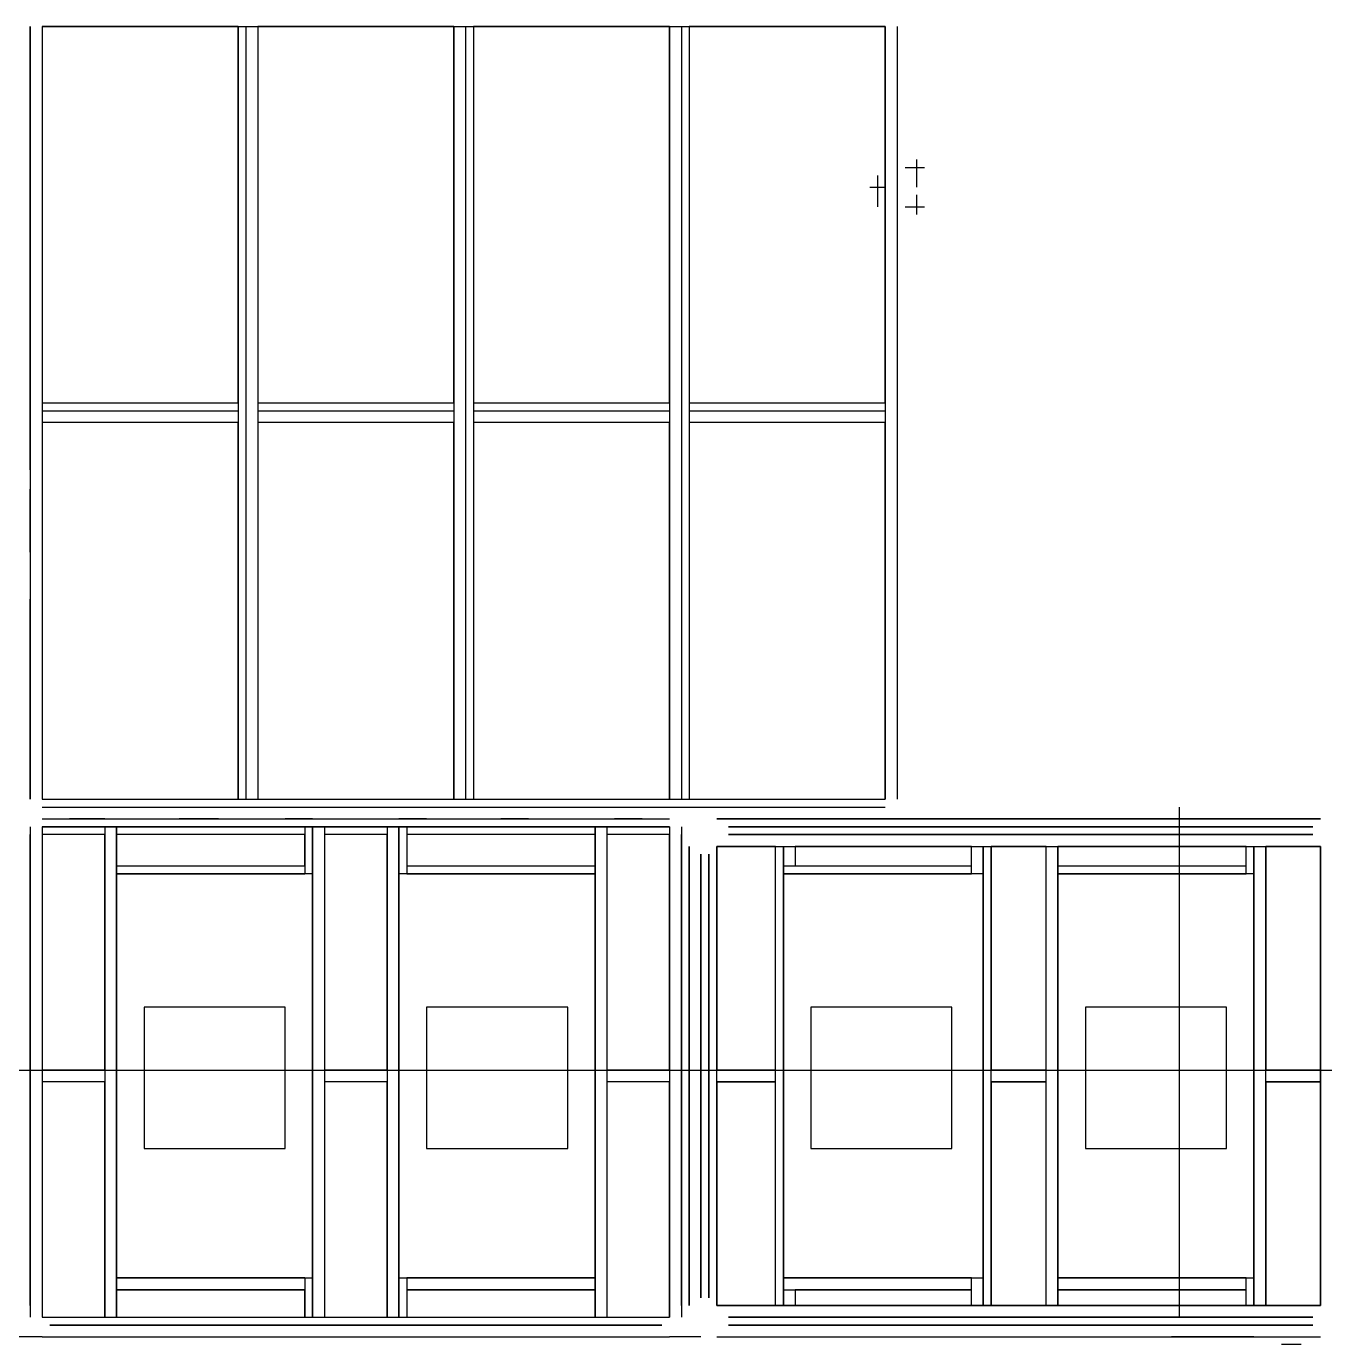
# Model space of a CAD drawing. Header units: millimetres. Extents: x 5 to 415, y 48 to 251.
# Drawn here: x 246.31 to 252.15, y 168.24 to 174.17 of the extents above; entities that cross this region are included whole.
import ezdxf

# ---------------------------------------------------------------- set-up
doc = ezdxf.new("R2010")
doc.units = ezdxf.units.MM
doc.layers.add('P', color=7, linetype='Continuous')

msp = doc.modelspace()

# ---------------------------------------------------------------- linework, layer by layer
at = {"layer": 'P'}
for points in [[(246.327, 173.62), (246.327, 174.166)], [(246.327, 174.166), (246.327, 170.692)], [(246.327, 174.166), (246.327, 170.744)], [(246.38, 174.166), (247.262, 174.166)], [(247.262, 174.166), (246.38, 174.166)], [(246.38, 174.166), (246.38, 172.473)], [(246.38, 174.166), (246.38, 172.473)], [(246.38, 174.166), (246.38, 170.744)], [(246.38, 174.166), (246.38, 170.692)], [(246.38, 174.166), (250.172, 174.166)], [(247.262, 172.473), (247.262, 174.166)], [(247.262, 172.473), (247.262, 174.166)], [(247.262, 174.166), (247.262, 170.692)], [(247.297, 174.166), (247.297, 170.692)], [(247.297, 174.166), (247.297, 170.692)], [(247.35, 174.166), (247.35, 172.473)], [(247.35, 174.166), (247.35, 172.473)], [(248.232, 174.166), (247.35, 174.166)], [(247.35, 174.166), (248.232, 174.166)], [(247.35, 174.166), (247.35, 170.692)], [(248.232, 172.473), (248.232, 174.166)], [(248.232, 172.473), (248.232, 174.166)], [(248.232, 174.166), (248.232, 170.692)], [(248.285, 174.166), (248.285, 170.692)], [(248.285, 174.166), (248.285, 170.692)], [(248.32, 174.166), (248.32, 172.473)], [(249.202, 174.166), (248.32, 174.166)], [(248.32, 174.166), (248.32, 172.473)], [(248.32, 174.166), (249.202, 174.166)], [(248.32, 174.166), (248.32, 170.692)], [(249.202, 172.473), (249.202, 174.166)], [(249.202, 172.473), (249.202, 174.166)], [(249.202, 174.166), (249.202, 170.692)], [(249.255, 174.166), (249.255, 170.692)], [(249.255, 174.166), (249.255, 170.692)], [(249.29, 174.166), (249.29, 172.473)], [(249.29, 174.166), (249.29, 172.473)], [(250.172, 174.166), (249.29, 174.166)], [(249.29, 174.166), (250.172, 174.166)], [(249.29, 174.166), (249.29, 170.692)], [(250.172, 172.473), (250.172, 174.166)], [(250.172, 172.473), (250.172, 174.166)], [(250.172, 174.166), (250.172, 170.744)], [(250.172, 174.166), (250.172, 170.692)], [(250.225, 174.166), (250.225, 170.744)], [(250.225, 174.166), (250.225, 170.692)], [(250.225, 173.919), (250.225, 173.284)], [(246.327, 173.408), (246.327, 173.62)], [(250.261, 173.531), (250.349, 173.531)], [(250.313, 173.567), (250.313, 173.443)], [(250.137, 173.496), (250.137, 173.355)], [(246.327, 172.173), (246.327, 173.408)], [(250.102, 173.443), (250.172, 173.443)], [(250.313, 173.408), (250.313, 173.32)], [(250.261, 173.355), (250.349, 173.355)], [(246.38, 172.473), (247.262, 172.473)], [(246.38, 172.473), (247.262, 172.473)], [(246.38, 172.473), (247.262, 172.473)], [(247.35, 172.473), (248.232, 172.473)], [(247.35, 172.473), (248.232, 172.473)], [(247.35, 172.473), (248.232, 172.473)], [(248.32, 172.473), (249.202, 172.473)], [(248.32, 172.473), (249.202, 172.473)], [(248.32, 172.473), (249.202, 172.473)], [(249.29, 172.473), (250.172, 172.473)], [(249.29, 172.473), (250.172, 172.473)], [(249.29, 172.473), (250.172, 172.473)], [(246.38, 172.438), (247.262, 172.438)], [(246.38, 172.438), (247.262, 172.438)], [(246.38, 172.438), (247.262, 172.438)], [(246.38, 172.438), (247.262, 172.438)], [(247.35, 172.438), (248.232, 172.438)], [(247.35, 172.438), (248.232, 172.438)], [(247.35, 172.438), (248.232, 172.438)], [(247.35, 172.438), (248.232, 172.438)], [(248.32, 172.438), (249.202, 172.438)], [(248.32, 172.438), (249.202, 172.438)], [(248.32, 172.438), (249.202, 172.438)], [(248.32, 172.438), (249.202, 172.438)], [(249.29, 172.438), (250.172, 172.438)], [(249.29, 172.438), (250.172, 172.438)], [(249.29, 172.438), (250.172, 172.438)], [(249.29, 172.438), (250.172, 172.438)], [(246.38, 172.385), (246.38, 170.692)], [(247.262, 172.385), (246.38, 172.385)], [(246.38, 172.385), (246.38, 170.692)], [(247.262, 170.692), (247.262, 172.385)], [(247.262, 170.692), (247.262, 172.385)], [(247.35, 172.385), (247.35, 170.692)], [(247.35, 172.385), (247.35, 170.692)], [(248.232, 172.385), (247.35, 172.385)], [(248.232, 170.692), (248.232, 172.385)], [(248.232, 170.692), (248.232, 172.385)], [(248.32, 172.385), (248.32, 170.692)], [(248.32, 172.385), (248.32, 170.692)], [(249.202, 172.385), (248.32, 172.385)], [(249.202, 170.692), (249.202, 172.385)], [(249.202, 170.692), (249.202, 172.385)], [(249.29, 172.385), (249.29, 170.692)], [(250.172, 172.385), (249.29, 172.385)], [(249.29, 172.385), (249.29, 170.692)], [(250.172, 170.692), (250.172, 172.385)], [(250.172, 170.692), (250.172, 172.385)], [(246.327, 171.803), (246.327, 172.085)], [(246.327, 171.803), (246.327, 171.591)], [(246.327, 170.692), (246.327, 171.591)], [(246.38, 170.692), (247.262, 170.692)], [(246.38, 170.692), (247.262, 170.692)], [(246.38, 170.692), (250.172, 170.692)], [(246.415, 170.692), (250.137, 170.692)], [(247.35, 170.692), (248.232, 170.692)], [(247.35, 170.692), (248.232, 170.692)], [(248.32, 170.692), (249.202, 170.692)], [(248.32, 170.692), (249.202, 170.692)], [(249.29, 170.692), (250.172, 170.692)], [(249.29, 170.692), (250.172, 170.692)], [(246.38, 170.656), (250.172, 170.656)], [(246.415, 170.656), (250.137, 170.656)], [(251.495, 168.363), (251.495, 170.656)], [(246.327, 170.568), (246.327, 168.363)], [(246.327, 170.568), (246.327, 168.363)], [(246.38, 170.603), (249.202, 170.603)], [(246.38, 170.603), (249.202, 170.603)], [(246.662, 170.568), (246.38, 170.568)], [(246.38, 170.568), (249.202, 170.568)], [(246.38, 170.568), (246.662, 170.568)], [(246.38, 170.568), (246.38, 168.363)], [(246.38, 170.568), (246.38, 169.474)], [(246.415, 170.568), (249.167, 170.568)], [(246.415, 170.568), (249.167, 170.568)], [(246.415, 170.568), (249.167, 170.568)], [(249.167, 170.568), (246.415, 170.568)], [(246.415, 170.568), (249.167, 170.568)], [(246.662, 170.603), (246.503, 170.603)], [(246.662, 170.603), (246.503, 170.603)], [(246.662, 170.568), (246.662, 168.363)], [(246.662, 170.568), (246.662, 168.363)], [(246.662, 170.568), (246.662, 169.474)], [(247.562, 170.568), (246.715, 170.568)], [(246.715, 170.568), (247.562, 170.568)], [(246.715, 170.568), (246.715, 170.356)], [(246.715, 170.568), (246.715, 170.392)], [(246.715, 170.568), (246.715, 168.363)], [(246.715, 168.363), (246.715, 170.568)], [(246.715, 170.568), (246.715, 168.363)], [(246.715, 170.568), (246.715, 170.356)], [(247.174, 170.603), (246.997, 170.603)], [(247.174, 170.603), (246.997, 170.603)], [(247.597, 170.603), (247.474, 170.603)], [(247.597, 170.603), (247.474, 170.603)], [(247.562, 170.568), (247.562, 170.392)], [(247.562, 170.568), (247.562, 170.356)], [(247.597, 170.568), (247.597, 170.356)], [(247.597, 170.568), (247.597, 168.363)], [(247.597, 170.568), (247.597, 168.363)], [(247.597, 168.363), (247.597, 170.568)], [(247.597, 170.568), (247.597, 168.363)], [(247.932, 170.568), (247.65, 170.568)], [(247.65, 170.568), (247.932, 170.568)], [(247.65, 170.568), (247.65, 168.363)], [(247.65, 170.568), (247.65, 169.474)], [(247.932, 170.568), (247.932, 168.363)], [(247.932, 170.568), (247.932, 169.474)], [(248.109, 170.603), (247.985, 170.603)], [(248.109, 170.603), (247.985, 170.603)], [(247.985, 170.568), (247.985, 170.356)], [(247.985, 170.568), (247.985, 168.363)], [(247.985, 168.363), (247.985, 170.568)], [(247.985, 170.568), (247.985, 168.363)], [(247.985, 170.568), (247.985, 168.363)], [(248.867, 170.568), (248.02, 170.568)], [(248.02, 170.568), (248.867, 170.568)], [(248.02, 170.568), (248.02, 170.392)], [(248.02, 170.568), (248.02, 170.356)], [(248.567, 170.603), (248.444, 170.603)], [(248.567, 170.603), (248.444, 170.603)], [(248.867, 170.568), (248.867, 170.356)], [(248.867, 170.568), (248.867, 170.392)], [(248.867, 170.568), (248.867, 168.363)], [(248.867, 168.363), (248.867, 170.568)], [(248.867, 170.568), (248.867, 168.363)], [(248.867, 170.568), (248.867, 170.356)], [(249.202, 170.568), (248.92, 170.568)], [(248.92, 170.568), (249.202, 170.568)], [(248.92, 170.568), (248.92, 168.363)], [(248.92, 170.568), (248.92, 168.363)], [(248.92, 170.568), (248.92, 169.474)], [(249.079, 170.603), (248.955, 170.603)], [(249.079, 170.603), (248.955, 170.603)], [(249.202, 170.568), (249.202, 168.363)], [(249.202, 170.568), (249.202, 169.474)], [(249.255, 170.568), (249.255, 168.363)], [(249.255, 170.568), (249.255, 168.363)], [(252.13, 170.603), (249.414, 170.603)], [(249.414, 170.603), (252.13, 170.603)], [(249.467, 170.568), (252.095, 170.568)], [(249.467, 170.568), (252.095, 170.568)], [(252.095, 170.568), (249.467, 170.568)], [(249.467, 170.568), (252.095, 170.568)], [(249.467, 170.568), (252.095, 170.568)], [(246.327, 170.533), (246.327, 168.416)], [(246.327, 170.533), (246.327, 168.416)], [(246.327, 168.416), (246.327, 170.533)], [(246.327, 170.533), (246.327, 168.416)], [(246.38, 170.533), (246.38, 169.474)], [(246.38, 170.533), (246.38, 169.474)], [(246.662, 170.533), (246.38, 170.533)], [(246.38, 170.533), (246.38, 168.416)], [(246.662, 169.474), (246.662, 170.533)], [(246.662, 169.474), (246.662, 170.533)], [(246.715, 170.533), (246.715, 170.392)], [(246.715, 170.533), (246.715, 170.392)], [(247.562, 170.533), (246.715, 170.533)], [(247.562, 170.392), (247.562, 170.533)], [(247.562, 170.392), (247.562, 170.533)], [(247.65, 170.533), (247.65, 169.474)], [(247.65, 170.533), (247.65, 169.474)], [(247.932, 170.533), (247.65, 170.533)], [(247.932, 169.474), (247.932, 170.533)], [(247.932, 169.474), (247.932, 170.533)], [(248.867, 170.533), (248.02, 170.533)], [(248.02, 170.533), (248.02, 170.392)], [(248.02, 170.533), (248.02, 170.392)], [(248.867, 170.392), (248.867, 170.533)], [(248.867, 170.392), (248.867, 170.533)], [(248.92, 170.533), (248.92, 169.474)], [(248.92, 170.533), (248.92, 169.474)], [(249.202, 170.533), (248.92, 170.533)], [(249.202, 169.474), (249.202, 170.533)], [(249.202, 169.474), (249.202, 170.533)], [(249.202, 170.533), (249.202, 168.416)], [(249.255, 170.533), (249.255, 168.416)], [(249.255, 170.533), (249.255, 168.416)], [(249.255, 168.416), (249.255, 170.533)], [(249.255, 170.533), (249.255, 168.416)], [(249.467, 170.533), (252.095, 170.533)], [(249.467, 170.533), (252.095, 170.533)], [(252.095, 170.533), (249.467, 170.533)], [(249.467, 170.533), (252.095, 170.533)], [(249.467, 170.533), (252.095, 170.533)], [(249.29, 170.48), (249.29, 168.416)], [(249.29, 168.416), (249.29, 170.48)], [(249.343, 168.451), (249.343, 170.445)], [(249.343, 168.451), (249.343, 170.445)], [(249.343, 170.445), (249.343, 168.451)], [(249.343, 168.451), (249.343, 170.445)], [(249.343, 168.451), (249.343, 170.445)], [(249.379, 168.451), (249.379, 170.445)], [(249.379, 168.451), (249.379, 170.445)], [(249.379, 170.445), (249.379, 168.451)], [(249.379, 168.451), (249.379, 170.445)], [(249.379, 168.451), (249.379, 170.445)], [(249.414, 170.48), (249.414, 169.474)], [(249.414, 170.48), (249.414, 169.474)], [(249.678, 170.48), (249.414, 170.48)], [(249.678, 170.48), (249.414, 170.48)], [(249.414, 170.48), (252.13, 170.48)], [(249.414, 170.48), (249.678, 170.48)], [(249.414, 168.416), (249.414, 170.48)], [(249.414, 169.474), (249.414, 170.48)], [(249.678, 169.474), (249.678, 170.48)], [(249.678, 169.474), (249.678, 170.48)], [(249.678, 168.416), (249.678, 170.48)], [(249.678, 169.474), (249.678, 170.48)], [(249.714, 170.48), (249.714, 170.392)], [(249.714, 168.416), (249.714, 170.48)], [(249.714, 170.356), (249.714, 170.48)], [(249.714, 170.392), (249.714, 170.48)], [(249.714, 168.416), (249.714, 170.48)], [(249.714, 170.48), (249.714, 168.416)], [(249.714, 168.416), (249.714, 170.48)], [(249.714, 170.48), (250.56, 170.48)], [(249.714, 170.356), (249.714, 170.48)], [(249.767, 170.48), (249.767, 170.392)], [(250.56, 170.48), (249.767, 170.48)], [(250.56, 170.48), (249.767, 170.48)], [(250.56, 170.392), (250.56, 170.48)], [(250.56, 170.392), (250.56, 170.48)], [(250.56, 170.392), (250.56, 170.48)], [(250.56, 170.356), (250.56, 170.48)], [(250.613, 170.356), (250.613, 170.48)], [(250.613, 168.416), (250.613, 170.48)], [(250.613, 168.416), (250.613, 170.48)], [(250.613, 170.48), (250.613, 168.416)], [(250.613, 168.416), (250.613, 170.48)], [(250.896, 170.48), (250.649, 170.48)], [(250.896, 170.48), (250.649, 170.48)], [(250.649, 170.48), (250.649, 169.474)], [(250.649, 170.48), (250.649, 169.474)], [(250.649, 168.416), (250.649, 170.48)], [(250.649, 169.474), (250.649, 170.48)], [(250.649, 170.48), (250.896, 170.48)], [(250.896, 169.474), (250.896, 170.48)], [(250.896, 169.474), (250.896, 170.48)], [(250.896, 168.416), (250.896, 170.48)], [(250.896, 168.416), (250.896, 170.48)], [(250.896, 169.474), (250.896, 170.48)], [(251.795, 170.48), (250.948, 170.48)], [(251.795, 170.48), (250.948, 170.48)], [(250.948, 170.48), (250.948, 170.392)], [(250.948, 170.48), (250.948, 170.392)], [(250.948, 170.356), (250.948, 170.48)], [(250.948, 170.392), (250.948, 170.48)], [(250.948, 170.48), (250.948, 168.416)], [(250.948, 168.416), (250.948, 170.48)], [(250.948, 168.416), (250.948, 170.48)], [(250.948, 170.48), (251.795, 170.48)], [(250.948, 170.356), (250.948, 170.48)], [(251.795, 170.392), (251.795, 170.48)], [(251.795, 170.392), (251.795, 170.48)], [(251.795, 170.392), (251.795, 170.48)], [(251.795, 170.356), (251.795, 170.48)], [(251.83, 170.356), (251.83, 170.48)], [(251.83, 168.416), (251.83, 170.48)], [(251.83, 170.48), (251.83, 168.416)], [(251.83, 168.416), (251.83, 170.48)], [(251.83, 168.416), (251.83, 170.48)], [(252.13, 170.48), (251.883, 170.48)], [(252.13, 170.48), (251.883, 170.48)], [(251.883, 170.48), (251.883, 169.474)], [(251.883, 170.48), (251.883, 169.474)], [(251.883, 168.416), (251.883, 170.48)], [(251.883, 169.474), (251.883, 170.48)], [(251.883, 170.48), (252.13, 170.48)], [(252.13, 169.474), (252.13, 170.48)], [(252.13, 169.474), (252.13, 170.48)], [(252.13, 170.48), (252.13, 168.416)], [(252.13, 170.48), (252.13, 169.474)], [(252.13, 170.445), (252.13, 168.451)], [(252.13, 168.451), (252.13, 170.445)], [(252.13, 170.445), (252.13, 168.451)], [(252.13, 170.445), (252.13, 168.451)], [(246.715, 170.392), (247.562, 170.392)], [(246.715, 170.392), (247.562, 170.392)], [(246.715, 170.392), (247.562, 170.392)], [(246.715, 170.392), (247.562, 170.392)], [(246.715, 170.392), (247.562, 170.392)], [(248.02, 170.392), (248.867, 170.392)], [(248.02, 170.392), (248.867, 170.392)], [(248.02, 170.392), (248.867, 170.392)], [(248.02, 170.392), (248.867, 170.392)], [(248.02, 170.392), (248.867, 170.392)], [(249.714, 170.392), (250.56, 170.392)], [(249.714, 170.392), (250.56, 170.392)], [(249.714, 170.392), (250.56, 170.392)], [(249.767, 170.392), (250.56, 170.392)], [(249.767, 170.392), (250.56, 170.392)], [(250.948, 170.392), (251.795, 170.392)], [(250.948, 170.392), (251.795, 170.392)], [(250.948, 170.392), (251.795, 170.392)], [(250.948, 170.392), (251.795, 170.392)], [(250.948, 170.392), (251.795, 170.392)], [(247.562, 170.356), (246.715, 170.356)], [(246.715, 170.356), (247.562, 170.356)], [(246.715, 170.356), (247.562, 170.356)], [(246.715, 170.356), (246.715, 168.54)], [(247.597, 170.356), (246.715, 170.356)], [(247.597, 168.54), (247.597, 170.356)], [(247.985, 170.356), (247.985, 168.54)], [(248.867, 170.356), (247.985, 170.356)], [(248.02, 170.356), (248.867, 170.356)], [(248.867, 170.356), (248.02, 170.356)], [(248.02, 170.356), (248.867, 170.356)], [(248.867, 168.54), (248.867, 170.356)], [(250.56, 170.356), (249.714, 170.356)], [(249.714, 170.356), (250.56, 170.356)], [(249.714, 170.356), (250.56, 170.356)], [(250.613, 170.356), (249.714, 170.356)], [(249.714, 170.356), (249.714, 168.54)], [(250.613, 168.54), (250.613, 170.356)], [(250.948, 170.356), (251.795, 170.356)], [(251.795, 170.356), (250.948, 170.356)], [(250.948, 170.356), (251.795, 170.356)], [(250.948, 170.356), (250.948, 168.54)], [(251.83, 170.356), (250.948, 170.356)], [(251.83, 168.54), (251.83, 170.356)], [(246.839, 169.757), (246.839, 169.122)], [(247.474, 169.757), (246.839, 169.757)], [(247.474, 169.122), (247.474, 169.757)], [(248.109, 169.757), (248.109, 169.122)], [(248.744, 169.757), (248.109, 169.757)], [(248.744, 169.122), (248.744, 169.757)], [(249.837, 169.757), (249.837, 169.122)], [(250.472, 169.757), (249.837, 169.757)], [(250.472, 169.122), (250.472, 169.757)], [(251.707, 169.757), (251.072, 169.757)], [(251.072, 169.757), (251.072, 169.122)], [(251.707, 169.122), (251.707, 169.757)], [(246.38, 169.545), (246.38, 169.474)], [(232.445, 169.474), (255.393, 169.474)], [(246.38, 169.474), (246.662, 169.474)], [(246.38, 169.474), (246.662, 169.474)], [(246.662, 169.474), (246.38, 169.474)], [(246.662, 169.474), (246.38, 169.474)], [(246.662, 169.474), (246.38, 169.474)], [(246.662, 169.474), (246.38, 169.474)], [(246.38, 169.474), (246.662, 169.474)], [(246.662, 169.474), (246.38, 169.474)], [(247.65, 169.474), (247.932, 169.474)], [(247.65, 169.474), (247.932, 169.474)], [(247.932, 169.474), (247.65, 169.474)], [(247.932, 169.474), (247.65, 169.474)], [(247.932, 169.474), (247.65, 169.474)], [(247.65, 169.474), (247.932, 169.474)], [(247.932, 169.474), (247.65, 169.474)], [(247.932, 169.474), (247.65, 169.474)], [(248.92, 169.474), (249.202, 169.474)], [(248.92, 169.474), (249.202, 169.474)], [(249.202, 169.474), (248.92, 169.474)], [(249.202, 169.474), (248.92, 169.474)], [(249.202, 169.474), (248.92, 169.474)], [(248.92, 169.474), (249.202, 169.474)], [(249.202, 169.474), (248.92, 169.474)], [(249.202, 169.474), (248.92, 169.474)], [(249.414, 169.474), (249.678, 169.474)], [(249.414, 169.474), (249.678, 169.474)], [(249.414, 169.474), (249.678, 169.474)], [(249.414, 169.474), (249.678, 169.474)], [(249.414, 169.474), (249.678, 169.474)], [(249.414, 169.474), (249.678, 169.474)], [(249.678, 169.474), (249.414, 169.474)], [(249.414, 169.474), (249.678, 169.474)], [(250.649, 169.474), (250.896, 169.474)], [(250.649, 169.474), (250.896, 169.474)], [(250.649, 169.474), (250.896, 169.474)], [(250.649, 169.474), (250.896, 169.474)], [(250.649, 169.474), (250.896, 169.474)], [(250.649, 169.474), (250.896, 169.474)], [(250.896, 169.474), (250.649, 169.474)], [(250.649, 169.474), (250.896, 169.474)], [(251.883, 169.474), (252.13, 169.474)], [(251.883, 169.474), (252.13, 169.474)], [(251.883, 169.474), (252.13, 169.474)], [(251.883, 169.474), (252.13, 169.474)], [(251.883, 169.474), (252.13, 169.474)], [(251.883, 169.474), (252.13, 169.474)], [(252.13, 169.474), (251.883, 169.474)], [(251.883, 169.474), (252.13, 169.474)], [(246.38, 169.422), (246.38, 168.363)], [(246.38, 169.422), (246.38, 168.363)], [(246.662, 169.422), (246.38, 169.422)], [(246.662, 169.422), (246.38, 169.422)], [(246.662, 169.422), (246.38, 169.422)], [(246.662, 169.422), (246.38, 169.422)], [(246.662, 169.422), (246.38, 169.422)], [(246.38, 169.422), (246.38, 168.363)], [(246.38, 169.422), (246.38, 169.333)], [(246.662, 168.363), (246.662, 169.422)], [(246.662, 168.363), (246.662, 169.422)], [(246.662, 169.422), (246.662, 168.363)], [(247.932, 169.422), (247.65, 169.422)], [(247.932, 169.422), (247.65, 169.422)], [(247.65, 169.422), (247.65, 168.363)], [(247.65, 169.422), (247.65, 168.363)], [(247.932, 169.422), (247.65, 169.422)], [(247.932, 169.422), (247.65, 169.422)], [(247.932, 169.422), (247.65, 169.422)], [(247.65, 169.422), (247.65, 168.363)], [(247.932, 168.363), (247.932, 169.422)], [(247.932, 168.363), (247.932, 169.422)], [(247.932, 169.422), (247.932, 168.363)], [(249.202, 169.422), (248.92, 169.422)], [(249.202, 169.422), (248.92, 169.422)], [(248.92, 169.422), (248.92, 168.363)], [(248.92, 169.422), (248.92, 168.363)], [(249.202, 169.422), (248.92, 169.422)], [(249.202, 169.422), (248.92, 169.422)], [(249.202, 169.422), (248.92, 169.422)], [(248.92, 169.422), (248.92, 168.363)], [(249.202, 168.363), (249.202, 169.422)], [(249.202, 168.363), (249.202, 169.422)], [(249.202, 169.422), (249.202, 168.363)], [(249.678, 169.422), (249.414, 169.422)], [(249.678, 169.422), (249.414, 169.422)], [(249.414, 169.422), (249.414, 168.416)], [(249.414, 169.422), (249.414, 168.416)], [(249.414, 169.422), (249.678, 169.422)], [(249.414, 169.422), (249.678, 169.422)], [(249.414, 169.422), (249.678, 169.422)], [(249.414, 168.416), (249.414, 169.422)], [(249.678, 168.416), (249.678, 169.422)], [(249.678, 168.416), (249.678, 169.422)], [(249.678, 168.416), (249.678, 169.422)], [(250.649, 169.422), (250.649, 168.416)], [(250.649, 169.422), (250.649, 168.416)], [(250.896, 169.422), (250.649, 169.422)], [(250.896, 169.422), (250.649, 169.422)], [(250.649, 169.422), (250.896, 169.422)], [(250.649, 169.422), (250.896, 169.422)], [(250.649, 169.422), (250.896, 169.422)], [(250.649, 168.416), (250.649, 169.422)], [(250.896, 168.416), (250.896, 169.422)], [(250.896, 168.416), (250.896, 169.422)], [(250.896, 168.416), (250.896, 169.422)], [(251.883, 169.422), (251.883, 168.416)], [(252.13, 169.422), (251.883, 169.422)], [(251.883, 169.422), (251.883, 168.416)], [(252.13, 169.422), (251.883, 169.422)], [(251.883, 169.422), (252.13, 169.422)], [(251.883, 169.422), (252.13, 169.422)], [(251.883, 169.422), (252.13, 169.422)], [(251.883, 168.416), (251.883, 169.422)], [(252.13, 168.416), (252.13, 169.422)], [(252.13, 168.416), (252.13, 169.422)], [(252.13, 169.422), (252.13, 168.416)], [(246.839, 169.122), (247.474, 169.122)], [(248.109, 169.122), (248.744, 169.122)], [(249.837, 169.122), (250.472, 169.122)], [(251.072, 169.122), (251.707, 169.122)], [(246.715, 168.54), (247.562, 168.54)], [(247.562, 168.54), (246.715, 168.54)], [(246.715, 168.54), (247.562, 168.54)], [(246.715, 168.54), (247.562, 168.54)], [(246.715, 168.54), (246.715, 168.363)], [(246.715, 168.54), (247.597, 168.54)], [(246.715, 168.54), (246.715, 168.363)], [(247.562, 168.54), (247.562, 168.363)], [(247.597, 168.54), (247.597, 168.363)], [(247.985, 168.54), (247.985, 168.363)], [(247.985, 168.54), (248.867, 168.54)], [(248.02, 168.54), (248.867, 168.54)], [(248.02, 168.54), (248.867, 168.54)], [(248.867, 168.54), (248.02, 168.54)], [(248.02, 168.54), (248.867, 168.54)], [(248.02, 168.54), (248.02, 168.363)], [(248.867, 168.54), (248.867, 168.363)], [(248.867, 168.54), (248.867, 168.363)], [(249.714, 168.54), (250.56, 168.54)], [(250.56, 168.54), (249.714, 168.54)], [(249.714, 168.54), (250.56, 168.54)], [(249.714, 168.54), (250.56, 168.54)], [(249.714, 168.416), (249.714, 168.54)], [(249.714, 168.54), (250.613, 168.54)], [(249.714, 168.416), (249.714, 168.54)], [(250.56, 168.416), (250.56, 168.54)], [(250.613, 168.416), (250.613, 168.54)], [(250.948, 168.54), (251.795, 168.54)], [(250.948, 168.54), (251.795, 168.54)], [(251.795, 168.54), (250.948, 168.54)], [(250.948, 168.54), (251.795, 168.54)], [(250.948, 168.416), (250.948, 168.54)], [(250.948, 168.54), (251.83, 168.54)], [(250.948, 168.416), (250.948, 168.54)], [(251.795, 168.416), (251.795, 168.54)], [(251.83, 168.416), (251.83, 168.54)], [(246.715, 168.487), (246.715, 168.363)], [(247.562, 168.487), (246.715, 168.487)], [(247.562, 168.487), (246.715, 168.487)], [(246.715, 168.487), (246.715, 168.363)], [(246.715, 168.487), (247.562, 168.487)], [(246.715, 168.487), (247.562, 168.487)], [(246.715, 168.487), (246.715, 168.363)], [(247.562, 168.363), (247.562, 168.487)], [(247.562, 168.363), (247.562, 168.487)], [(247.562, 168.487), (247.562, 168.363)], [(248.02, 168.487), (248.02, 168.363)], [(248.02, 168.487), (248.02, 168.363)], [(248.867, 168.487), (248.02, 168.487)], [(248.867, 168.487), (248.02, 168.487)], [(248.02, 168.487), (248.867, 168.487)], [(248.02, 168.487), (248.867, 168.487)], [(248.02, 168.487), (248.02, 168.363)], [(248.867, 168.363), (248.867, 168.487)], [(248.867, 168.363), (248.867, 168.487)], [(248.867, 168.487), (248.867, 168.363)], [(249.714, 168.487), (249.714, 168.416)], [(249.714, 168.487), (250.56, 168.487)], [(249.714, 168.487), (250.56, 168.487)], [(249.714, 168.416), (249.714, 168.487)], [(250.56, 168.487), (249.767, 168.487)], [(250.56, 168.487), (249.767, 168.487)], [(249.767, 168.487), (249.767, 168.416)], [(250.56, 168.416), (250.56, 168.487)], [(250.56, 168.416), (250.56, 168.487)], [(250.56, 168.416), (250.56, 168.487)], [(251.795, 168.487), (250.948, 168.487)], [(251.795, 168.487), (250.948, 168.487)], [(250.948, 168.487), (250.948, 168.416)], [(250.948, 168.487), (250.948, 168.416)], [(250.948, 168.487), (251.795, 168.487)], [(250.948, 168.487), (251.795, 168.487)], [(250.948, 168.416), (250.948, 168.487)], [(251.795, 168.416), (251.795, 168.487)], [(251.795, 168.416), (251.795, 168.487)], [(251.795, 168.416), (251.795, 168.487)], [(246.38, 168.363), (246.662, 168.363)], [(246.38, 168.363), (246.662, 168.363)], [(246.38, 168.363), (249.202, 168.363)], [(246.38, 168.363), (246.662, 168.363)], [(246.715, 168.363), (247.562, 168.363)], [(246.715, 168.363), (247.562, 168.363)], [(246.715, 168.363), (247.562, 168.363)], [(247.65, 168.363), (247.932, 168.363)], [(247.65, 168.363), (247.932, 168.363)], [(247.65, 168.363), (247.932, 168.363)], [(248.02, 168.363), (248.867, 168.363)], [(248.02, 168.363), (248.867, 168.363)], [(248.02, 168.363), (248.867, 168.363)], [(248.92, 168.363), (249.202, 168.363)], [(248.92, 168.363), (249.202, 168.363)], [(248.92, 168.363), (249.202, 168.363)], [(249.414, 168.416), (249.678, 168.416)], [(249.414, 168.416), (249.678, 168.416)], [(252.13, 168.416), (249.414, 168.416)], [(249.414, 168.416), (249.678, 168.416)], [(249.467, 168.416), (252.095, 168.416)], [(249.467, 168.363), (252.095, 168.363)], [(252.095, 168.363), (249.467, 168.363)], [(249.467, 168.363), (252.095, 168.363)], [(249.467, 168.363), (252.095, 168.363)], [(249.714, 168.416), (250.56, 168.416)], [(249.767, 168.416), (250.56, 168.416)], [(249.767, 168.416), (250.56, 168.416)], [(250.649, 168.416), (250.896, 168.416)], [(250.649, 168.416), (250.896, 168.416)], [(250.649, 168.416), (250.896, 168.416)], [(250.948, 168.416), (251.795, 168.416)], [(250.948, 168.416), (251.795, 168.416)], [(250.948, 168.416), (251.795, 168.416)], [(251.883, 168.416), (252.13, 168.416)], [(251.883, 168.416), (252.13, 168.416)], [(251.883, 168.416), (252.13, 168.416)], [(246.415, 168.328), (249.167, 168.328)], [(246.415, 168.328), (249.167, 168.328)], [(246.415, 168.328), (249.167, 168.328)], [(249.167, 168.328), (246.415, 168.328)], [(246.415, 168.328), (249.167, 168.328)], [(249.467, 168.328), (252.095, 168.328)], [(249.467, 168.328), (252.095, 168.328)], [(252.095, 168.328), (249.467, 168.328)], [(249.467, 168.328), (252.095, 168.328)], [(249.467, 168.328), (252.095, 168.328)], [(246.38, 168.275), (246.239, 168.275)], [(246.38, 168.275), (246.239, 168.275)], [(246.38, 168.275), (249.202, 168.275)], [(246.38, 168.275), (249.202, 168.275)], [(246.503, 168.275), (246.662, 168.275)], [(246.503, 168.275), (246.662, 168.275)], [(246.997, 168.275), (247.174, 168.275)], [(246.997, 168.275), (247.174, 168.275)], [(247.474, 168.275), (247.597, 168.275)], [(247.474, 168.275), (247.597, 168.275)], [(247.985, 168.275), (248.109, 168.275)], [(247.985, 168.275), (248.109, 168.275)], [(248.444, 168.275), (248.567, 168.275)], [(248.444, 168.275), (248.567, 168.275)], [(248.955, 168.275), (249.079, 168.275)], [(248.955, 168.275), (249.079, 168.275)], [(249.343, 168.275), (249.202, 168.275)], [(249.343, 168.275), (249.202, 168.275)], [(249.414, 168.275), (252.13, 168.275)], [(249.414, 168.275), (252.13, 168.275)], [(251.46, 168.275), (251.83, 168.275)], [(251.83, 168.275), (251.46, 168.275)], [(251.83, 168.275), (251.46, 168.275)], [(251.83, 168.275), (251.46, 168.275)], [(251.707, 168.275), (251.795, 168.275)], [(251.707, 168.275), (251.795, 168.275)], [(252.042, 168.24), (251.954, 168.24)]]:
    msp.add_lwpolyline(points, dxfattribs=at)

doc.saveas('drawing.dxf')
